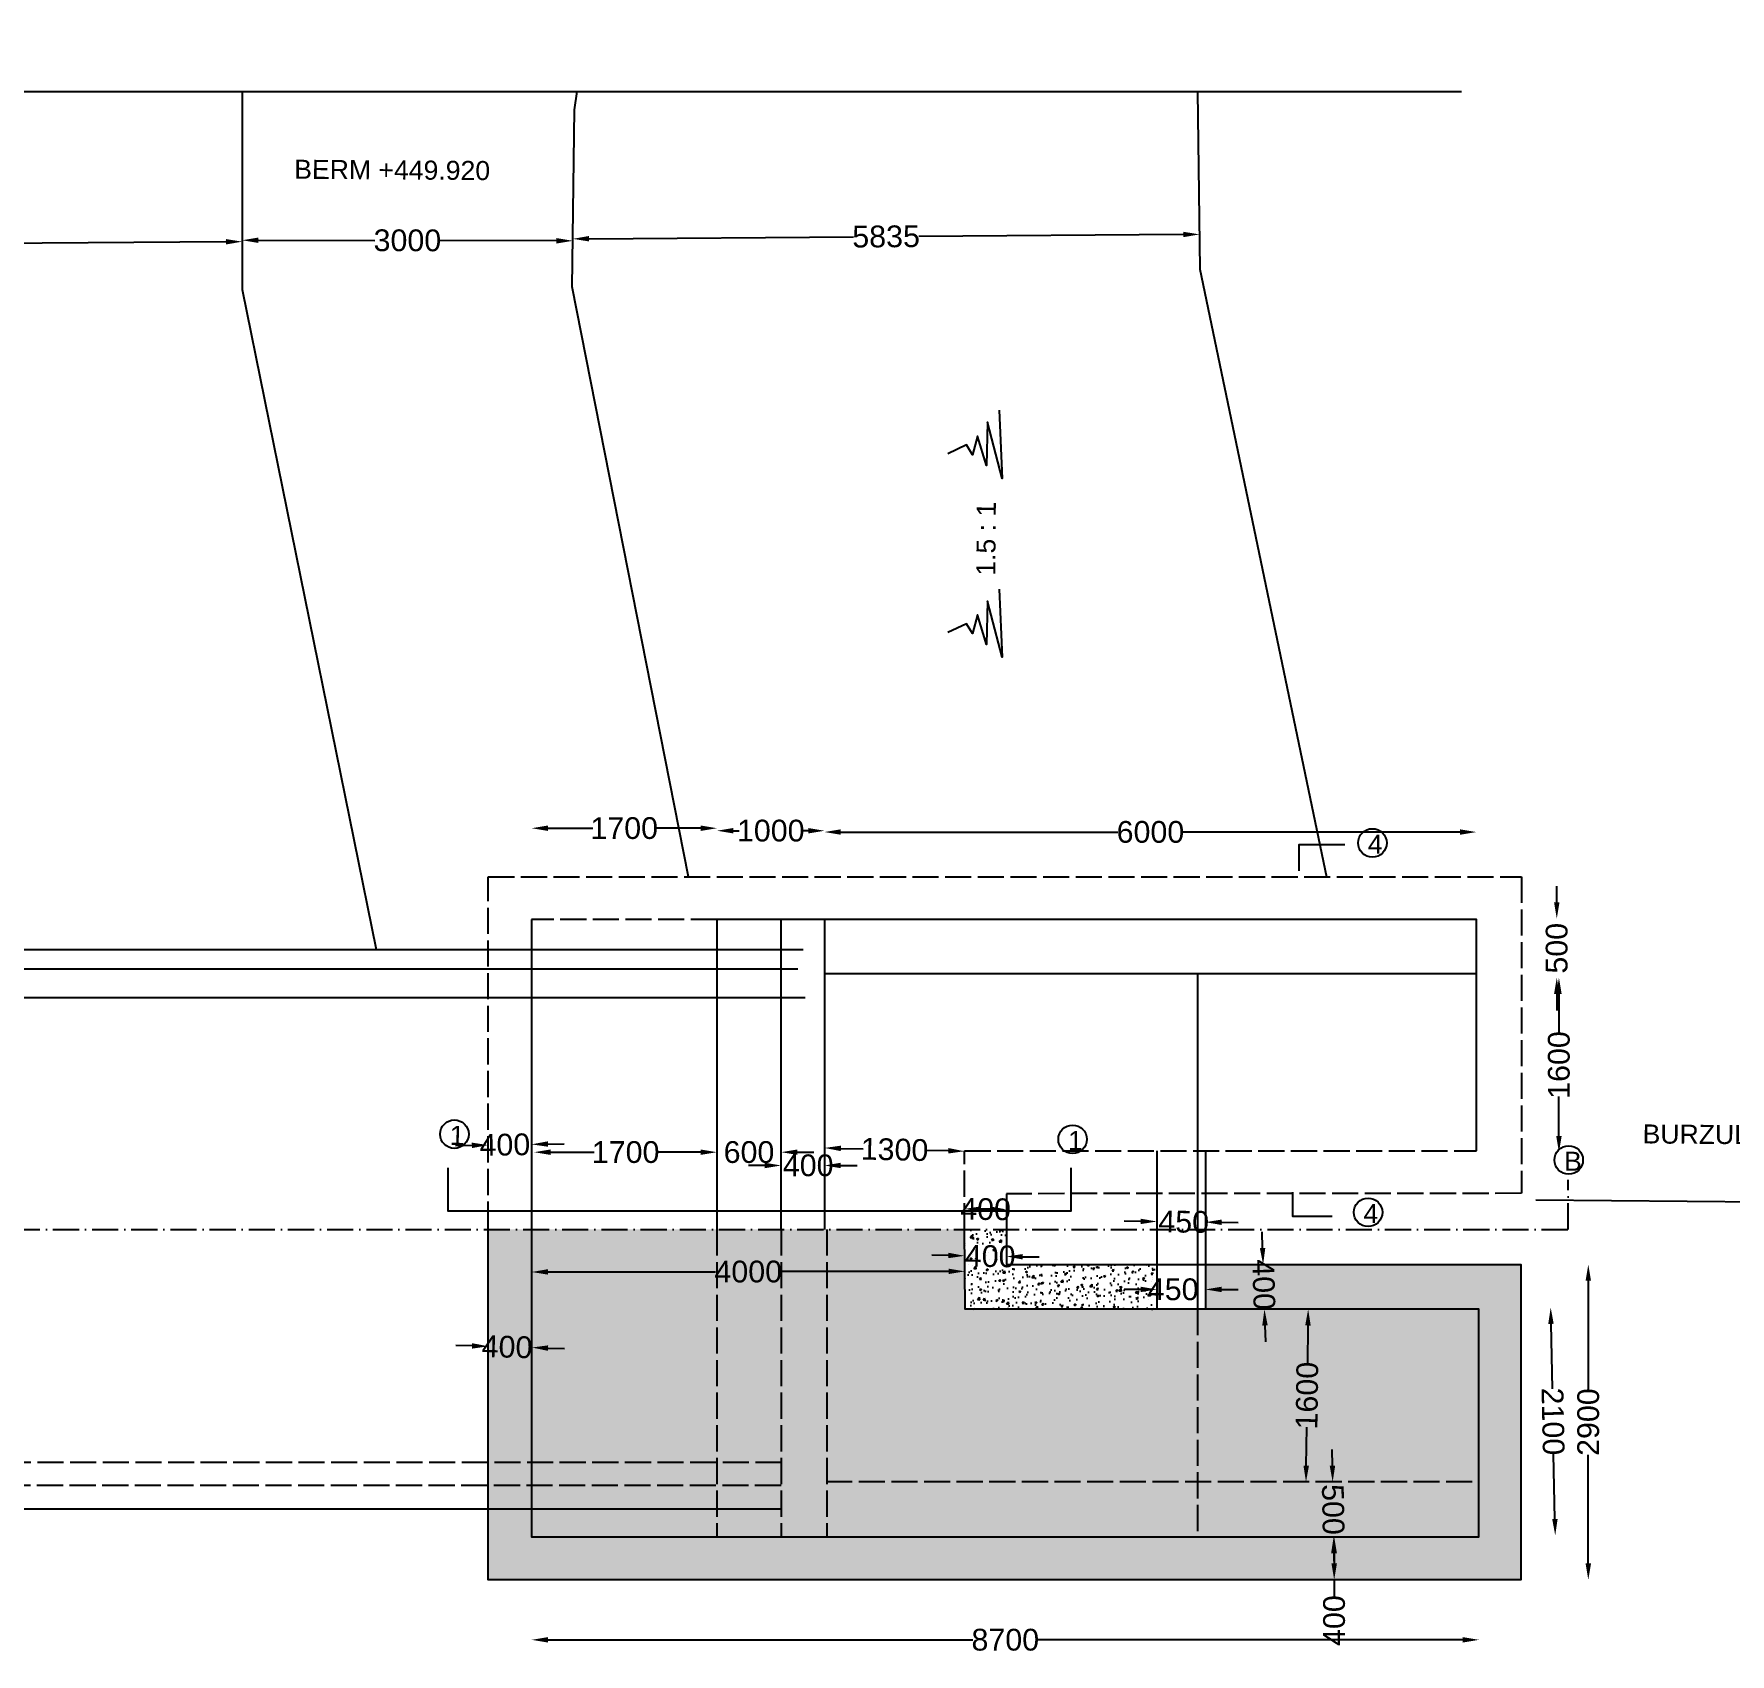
# Model space of a CAD drawing. Header units: millimetres. Extents: x 3893 to 82843, y 1293 to 64748.
# Drawn here: x 38142 to 53733, y 20025 to 34913 of the extents above; entities that cross this region are included whole.
import ezdxf

# ---------------------------------------------------------------- set-up
doc = ezdxf.new("R2010")
doc.units = ezdxf.units.MM
doc.header["$MEASUREMENT"] = 0
doc.linetypes.add('ACAD_ISO02W100', pattern=[15, 12, -3])
doc.linetypes.add('ACAD_ISO10W100', pattern=[18, 12, -3, 0, -3])
for name, color, linetype in [('DIMENSION', 7, 'Continuous'), ('DRAWING', 7, 'Continuous'), ('TEXT', 7, 'Continuous')]:
    doc.layers.add(name, color=color, linetype=linetype)
doc.styles.get("Standard").update_dxf_attribs({"font": 'arial.ttf'})
doc.dimstyles.get("Standard").update_dxf_attribs({"dimtxt": 200, "dimasz": 150, "dimexe": 0.18, "dimexo": 0.0625, "dimgap": 0.09, "dimtad": 0, "dimdec": 0, "dimzin": 0, "dimdsep": 46, "dimtxsty": 'Standard', "dimcen": 0.09, "dimse1": 1, "dimse2": 1, "dimadec": 0, "dimazin": 0, "dimtfac": 1, "dimtdec": 0, "dimtofl": 0, "dimtmove": 0, "dimatfit": 3, "dimfxl": 1, "dimtolj": 1, "dimtzin": 0, "dimarcsym": 0})
pattern_1 = [(50, (0, 0), (179.31505, -15.68803), [18.75, -206.25]), (355, (0, 0), (-34.68783, 188.04803), [15, -165]), (100.4514, (14.94, -1.3), (144.62735, 172.3599), [15.93505, -175.2855]), (46.1842, (0, 50), (266.8103, -41.37975), [28.125, -309.375]), (96.6356, (22.23, 46.55), (233.6657, 243.5295), [23.9026, -262.9282]), (351.1842, (0, 50), (233.6655, 243.5297), [22.5, -247.5]), (21, (25, 37.5), (149.22676, -100.65472), [18.75, -206.25]), (326, (25, 37.5), (60.82883, 181.2875), [15, -165]), (71.4514, (37.44, 29.11), (210.05566, 80.6326), [15.93505, -175.2855]), (37.5, (0, 0), (3.039964, 83.22346), [0, -163, 0, -167.5, 0, -165.625]), (7.5, (0, 0), (65.76738, 98.60293), [0, -95.5, 0, -159.25, 0, -63.125]), (327.5, (-55.75, 0), (133.45561, -5.63872), [0, -62.5, 0, -195, 0, -258.75]), (317.5, (-80.75, 0), (145.79654, 25.02625), [0, -81.25, 0, -129.5, 0, -183.75])]

# ---------------------------------------------------------------- blocks, each defined once
blk = doc.blocks.new('*D43')
at = {"layer": 'Defpoints', "color": 0, "transparency": 16777216}
for p in [(45409, 27579), (45409, 26775), (51401, 26775)]:
    blk.add_point(p, dxfattribs=at)
at = {"layer": 'DIMENSION', "color": 0, "lineweight": -2, "transparency": 16777216}
for p, q in [((45559, 27579), (48106, 27579)), ((51251, 27579), (48704, 27579))]:
    blk.add_line(p, q, dxfattribs=at)
at = {"layer": 'DIMENSION', "color": 0, "transparency": 16777216}
for points in [[(45559, 27604), (45559, 27554), (45409, 27579)], [(51251, 27604), (51251, 27554), (51401, 27579)]]:
    blk.add_solid(points, dxfattribs=at)
at = {"layer": 'DIMENSION', "color": 0, "transparency": 16777216, "insert": (48405, 27579), "char_height": 200, "attachment_point": 5}
blk.add_mtext('\\A1;6000', dxfattribs=at)
blk = doc.blocks.new('*D44')
at = {"layer": 'Defpoints', "color": 0, "transparency": 16777216}
for p in [(44420, 27591), (44420, 26775), (45409, 26775)]:
    blk.add_point(p, dxfattribs=at)
at = {"layer": 'DIMENSION', "color": 0, "lineweight": -2, "transparency": 16777216}
for p, q in [((44570, 27591), (44626, 27591)), ((45259, 27591), (45204, 27591))]:
    blk.add_line(p, q, dxfattribs=at)
at = {"layer": 'DIMENSION', "color": 0, "transparency": 16777216}
for points in [[(44570, 27616), (44570, 27566), (44420, 27591)], [(45259, 27616), (45259, 27566), (45409, 27591)]]:
    blk.add_solid(points, dxfattribs=at)
at = {"layer": 'DIMENSION', "color": 0, "transparency": 16777216, "insert": (44915, 27591), "char_height": 200, "attachment_point": 5}
blk.add_mtext('\\A1;1000', dxfattribs=at)
blk = doc.blocks.new('*D45')
at = {"layer": 'Defpoints', "color": 0, "transparency": 16777216}
for p in [(42717, 27614), (42717, 26775), (44420, 26775)]:
    blk.add_point(p, dxfattribs=at)
at = {"layer": 'DIMENSION', "color": 0, "lineweight": -2, "transparency": 16777216}
for p, q in [((42867, 27614), (43279, 27614)), ((44270, 27614), (43857, 27614))]:
    blk.add_line(p, q, dxfattribs=at)
at = {"layer": 'DIMENSION', "color": 0, "transparency": 16777216}
for points in [[(42867, 27639), (42867, 27589), (42717, 27614)], [(44270, 27639), (44270, 27589), (44420, 27614)]]:
    blk.add_solid(points, dxfattribs=at)
at = {"layer": 'DIMENSION', "color": 0, "transparency": 16777216, "insert": (43568, 27614), "char_height": 200, "attachment_point": 5}
blk.add_mtext('\\A1;1700', dxfattribs=at)
blk = doc.blocks.new('*D38')
at = {"layer": 'Defpoints', "color": 0, "transparency": 16777216}
for p in [(52110, 26240), (52160, 26240), (52110, 24637)]:
    blk.add_point(p, dxfattribs=at)
at = {"layer": 'DIMENSION', "color": 0, "lineweight": -2, "transparency": 16777216}
for p, q in [((52160, 26090), (52160, 25727)), ((52160, 24787), (52160, 25149))]:
    blk.add_line(p, q, dxfattribs=at)
at = {"layer": 'DIMENSION', "color": 0, "transparency": 16777216}
for points in [[(52135, 26090), (52185, 26090), (52160, 26240)], [(52135, 24787), (52185, 24787), (52160, 24637)]]:
    blk.add_solid(points, dxfattribs=at)
at = {"layer": 'DIMENSION', "color": 0, "transparency": 16777216, "insert": (52160, 25438), "char_height": 200, "attachment_point": 5, "rotation": 90}
blk.add_mtext('\\A1;1600', dxfattribs=at)
blk = doc.blocks.new('*D39')
at = {"layer": 'Defpoints', "color": 0, "transparency": 16777216}
for p in [(52140, 26783), (52160, 26783), (52160, 26240)]:
    blk.add_point(p, dxfattribs=at)
at = {"layer": 'DIMENSION', "color": 0, "lineweight": -2, "transparency": 16777216}
for p, q in [((52140, 26933), (52140, 27083)), ((52140, 26090), (52140, 25940))]:
    blk.add_line(p, q, dxfattribs=at)
at = {"layer": 'DIMENSION', "color": 0, "transparency": 16777216}
for points in [[(52115, 26933), (52165, 26933), (52140, 26783)], [(52115, 26090), (52165, 26090), (52140, 26240)]]:
    blk.add_solid(points, dxfattribs=at)
at = {"layer": 'DIMENSION', "color": 0, "transparency": 16777216, "insert": (52140, 26511), "char_height": 200, "attachment_point": 5, "rotation": 90}
blk.add_mtext('\\A1;500', dxfattribs=at)
blk = doc.blocks.new('*D46')
at = {"layer": 'Defpoints', "color": 0, "transparency": 16777216}
for p in [(48464, 24000), (48464, 23968), (48910, 23963)]:
    blk.add_point(p, dxfattribs=at)
at = {"layer": 'DIMENSION', "color": 0, "lineweight": -2, "transparency": 16777216}
for p, q in [((48314, 24001), (48164, 24003)), ((49060, 23993), (49210, 23991))]:
    blk.add_line(p, q, dxfattribs=at)
at = {"layer": 'DIMENSION', "color": 0, "transparency": 16777216}
for points in [[(48315, 24026), (48314, 23976), (48464, 24000)], [(49061, 24018), (49060, 23968), (48910, 23994)]]:
    blk.add_solid(points, dxfattribs=at)
at = {"layer": 'DIMENSION', "color": 0, "transparency": 16777216, "insert": (48711, 23997), "char_height": 200, "attachment_point": 5, "rotation": 359.3382}
blk.add_mtext('\\A1;450', dxfattribs=at)
blk = doc.blocks.new('*D47')
at = {"layer": 'Defpoints', "color": 0, "transparency": 16777216}
for p in [(46696, 24102), (46697, 24116), (47083, 24097)]:
    blk.add_point(p, dxfattribs=at)
at = {"layer": 'DIMENSION', "color": 0, "lineweight": -2, "transparency": 16777216}
blk.add_line((46933, 24113), (46847, 24114), dxfattribs=at)
at = {"layer": 'DIMENSION', "color": 0, "transparency": 16777216}
for points in [[(46847, 24139), (46846, 24089), (46697, 24116)], [(46934, 24138), (46933, 24088), (47083, 24111)]]:
    blk.add_solid(points, dxfattribs=at)
at = {"layer": 'DIMENSION', "color": 0, "transparency": 16777216, "insert": (46890, 24113), "char_height": 200, "attachment_point": 5, "rotation": 359.2367}
blk.add_mtext('\\A1;400', dxfattribs=at)
blk = doc.blocks.new('*D48')
at = {"layer": 'Defpoints', "color": 0, "transparency": 16777216}
for p in [(42717, 23536), (42717, 23502), (46700, 23508)]:
    blk.add_point(p, dxfattribs=at)
at = {"layer": 'DIMENSION', "color": 0, "lineweight": -2, "transparency": 16777216}
for p, q in [((42867, 23537), (44406, 23539)), ((46550, 23542), (45011, 23540))]:
    blk.add_line(p, q, dxfattribs=at)
at = {"layer": 'DIMENSION', "color": 0, "transparency": 16777216}
for points in [[(42867, 23562), (42867, 23512), (42717, 23536)], [(46550, 23567), (46550, 23517), (46700, 23542)]]:
    blk.add_solid(points, dxfattribs=at)
at = {"layer": 'DIMENSION', "color": 0, "transparency": 16777216, "insert": (44708, 23539), "char_height": 200, "attachment_point": 5, "rotation": 0.0827}
blk.add_mtext('\\A1;4000', dxfattribs=at)
blk = doc.blocks.new('*D49')
at = {"layer": 'Defpoints', "color": 0, "transparency": 16777216}
for p in [(42318, 22817), (42319, 22853), (42717, 22806)]:
    blk.add_point(p, dxfattribs=at)
at = {"layer": 'DIMENSION', "color": 0, "lineweight": -2, "transparency": 16777216}
for p, q in [((42169, 22857), (42020, 22862)), ((42868, 22837), (43018, 22833))]:
    blk.add_line(p, q, dxfattribs=at)
at = {"layer": 'DIMENSION', "color": 0, "transparency": 16777216}
for points in [[(42170, 22882), (42169, 22832), (42319, 22853)], [(42869, 22862), (42867, 22812), (42718, 22842)]]:
    blk.add_solid(points, dxfattribs=at)
at = {"layer": 'DIMENSION', "color": 0, "transparency": 16777216, "insert": (42491, 22848), "char_height": 200, "attachment_point": 5, "rotation": 358.3605}
blk.add_mtext('\\A1;400', dxfattribs=at)
blk = doc.blocks.new('*D40')
at = {"layer": 'Defpoints', "color": 0, "transparency": 16777216}
for p in [(42717, 21102), (51425, 21102), (42717, 20156)]:
    blk.add_point(p, dxfattribs=at)
at = {"layer": 'DIMENSION', "color": 0, "lineweight": -2, "transparency": 16777216}
for p, q in [((42867, 20156), (46772, 20156)), ((51275, 20156), (47369, 20156))]:
    blk.add_line(p, q, dxfattribs=at)
at = {"layer": 'DIMENSION', "color": 0, "transparency": 16777216}
for points in [[(42867, 20181), (42867, 20131), (42717, 20156)], [(51275, 20181), (51275, 20131), (51425, 20156)]]:
    blk.add_solid(points, dxfattribs=at)
at = {"layer": 'DIMENSION', "color": 0, "transparency": 16777216, "insert": (47071, 20156), "char_height": 200, "attachment_point": 5}
blk.add_mtext('\\A1;8700', dxfattribs=at)
blk = doc.blocks.new('*D41')
at = {"layer": 'Defpoints', "color": 0, "transparency": 16777216}
for p in [(51383, 23195), (52084, 23210), (51425, 21102)]:
    blk.add_point(p, dxfattribs=at)
at = {"layer": 'DIMENSION', "color": 0, "lineweight": -2, "transparency": 16777216}
for p, q in [((52087, 23060), (52099, 22463)), ((52123, 21266), (52111, 21863))]:
    blk.add_line(p, q, dxfattribs=at)
at = {"layer": 'DIMENSION', "color": 0, "transparency": 16777216}
for points in [[(52112, 23060), (52062, 23059), (52084, 23210)], [(52148, 21267), (52098, 21266), (52126, 21116)]]:
    blk.add_solid(points, dxfattribs=at)
at = {"layer": 'DIMENSION', "color": 0, "transparency": 16777216, "insert": (52105, 22163), "char_height": 200, "attachment_point": 5, "rotation": 271.1598}
blk.add_mtext('\\A1;2100', dxfattribs=at)
blk = doc.blocks.new('*D42')
at = {"layer": 'Defpoints', "color": 0, "transparency": 16777216}
for p in [(51810, 23606), (52430, 23606), (51810, 20708)]:
    blk.add_point(p, dxfattribs=at)
at = {"layer": 'DIMENSION', "color": 0, "lineweight": -2, "transparency": 16777216}
for p, q in [((52430, 23456), (52430, 22457)), ((52430, 20858), (52430, 21857))]:
    blk.add_line(p, q, dxfattribs=at)
at = {"layer": 'DIMENSION', "color": 0, "transparency": 16777216}
for points in [[(52405, 23456), (52455, 23456), (52430, 23606)], [(52405, 20858), (52455, 20858), (52430, 20708)]]:
    blk.add_solid(points, dxfattribs=at)
at = {"layer": 'DIMENSION', "color": 0, "transparency": 16777216, "insert": (52430, 22157), "char_height": 200, "attachment_point": 5, "rotation": 90}
blk.add_mtext('\\A1;2900', dxfattribs=at)
blk = doc.blocks.new('*D50')
at = {"layer": 'Defpoints', "color": 0, "transparency": 16777216}
for p in [(42318, 24665), (42716, 24709), (42717, 24672)]:
    blk.add_point(p, dxfattribs=at)
at = {"layer": 'DIMENSION', "color": 0, "lineweight": -2, "transparency": 16777216}
for p, q in [((42168, 24700), (42018, 24697)), ((42866, 24712), (43016, 24715))]:
    blk.add_line(p, q, dxfattribs=at)
at = {"layer": 'DIMENSION', "color": 0, "transparency": 16777216}
for points in [[(42167, 24725), (42168, 24675), (42318, 24702)], [(42866, 24737), (42867, 24687), (42716, 24709)]]:
    blk.add_solid(points, dxfattribs=at)
at = {"layer": 'DIMENSION', "color": 0, "transparency": 16777216, "insert": (42471, 24705), "char_height": 200, "attachment_point": 5, "rotation": 0.9964}
blk.add_mtext('\\A1;400', dxfattribs=at)
blk = doc.blocks.new('*D51')
at = {"layer": 'Defpoints', "color": 0, "transparency": 16777216}
for p in [(44420, 24637), (42741, 24616), (44420, 24616)]:
    blk.add_point(p, dxfattribs=at)
at = {"layer": 'DIMENSION', "color": 0, "lineweight": -2, "transparency": 16777216}
for p, q in [((42891, 24637), (43292, 24637)), ((44270, 24637), (43870, 24637))]:
    blk.add_line(p, q, dxfattribs=at)
at = {"layer": 'DIMENSION', "color": 0, "transparency": 16777216}
for points in [[(42891, 24662), (42891, 24612), (42741, 24637)], [(44270, 24662), (44270, 24612), (44420, 24637)]]:
    blk.add_solid(points, dxfattribs=at)
at = {"layer": 'DIMENSION', "color": 0, "transparency": 16777216, "insert": (43581, 24637), "char_height": 200, "attachment_point": 5}
blk.add_mtext('\\A1;1700', dxfattribs=at)
blk = doc.blocks.new('*D52')
at = {"layer": 'Defpoints', "color": 0, "transparency": 16777216}
for p in [(44420, 24637), (45010, 24637), (45010, 24637)]:
    blk.add_point(p, dxfattribs=at)
at = {"layer": 'DIMENSION', "color": 0, "lineweight": -2, "transparency": 16777216}
for p, q in [((44270, 24637), (44120, 24637)), ((45160, 24637), (45310, 24637))]:
    blk.add_line(p, q, dxfattribs=at)
at = {"layer": 'DIMENSION', "color": 0, "transparency": 16777216}
for points in [[(44270, 24662), (44270, 24612), (44420, 24637)], [(45160, 24662), (45160, 24612), (45010, 24637)]]:
    blk.add_solid(points, dxfattribs=at)
at = {"layer": 'DIMENSION', "color": 0, "transparency": 16777216, "insert": (44715, 24637), "char_height": 200, "attachment_point": 5}
blk.add_mtext('\\A1;600', dxfattribs=at)
blk = doc.blocks.new('*D53')
at = {"layer": 'Defpoints', "color": 0, "transparency": 16777216}
for p in [(45010, 24568), (45409, 24568), (45409, 24515)]:
    blk.add_point(p, dxfattribs=at)
at = {"layer": 'DIMENSION', "color": 0, "lineweight": -2, "transparency": 16777216}
for p, q in [((44860, 24515), (44710, 24515)), ((45559, 24515), (45709, 24515))]:
    blk.add_line(p, q, dxfattribs=at)
at = {"layer": 'DIMENSION', "color": 0, "transparency": 16777216}
for points in [[(44860, 24540), (44860, 24490), (45010, 24515)], [(45559, 24540), (45559, 24490), (45409, 24515)]]:
    blk.add_solid(points, dxfattribs=at)
at = {"layer": 'DIMENSION', "color": 0, "transparency": 16777216, "insert": (45259, 24515), "char_height": 200, "attachment_point": 5}
blk.add_mtext('\\A1;400', dxfattribs=at)
blk = doc.blocks.new('*D54')
at = {"layer": 'Defpoints', "color": 0, "transparency": 16777216}
for p in [(45409, 24679), (46696, 24649), (46696, 24646)]:
    blk.add_point(p, dxfattribs=at)
at = {"layer": 'DIMENSION', "color": 0, "lineweight": -2, "transparency": 16777216}
for p, q in [((45559, 24672), (45764, 24668)), ((46546, 24650), (46342, 24654))]:
    blk.add_line(p, q, dxfattribs=at)
at = {"layer": 'DIMENSION', "color": 0, "transparency": 16777216}
for points in [[(45560, 24697), (45559, 24647), (45409, 24676)], [(46547, 24675), (46546, 24625), (46696, 24646)]]:
    blk.add_solid(points, dxfattribs=at)
at = {"layer": 'DIMENSION', "color": 0, "transparency": 16777216, "insert": (46053, 24661), "char_height": 200, "attachment_point": 5, "rotation": 358.6845}
blk.add_mtext('\\A1;1300', dxfattribs=at)
blk = doc.blocks.new('*D55')
at = {"layer": 'Defpoints', "color": 0, "transparency": 16777216}
for p in [(49447, 23606), (49453, 23195), (49459, 23195)]:
    blk.add_point(p, dxfattribs=at)
at = {"layer": 'DIMENSION', "color": 0, "lineweight": -2, "transparency": 16777216}
for p, q in [((49436, 23756), (49432, 23906)), ((49458, 23045), (49462, 22895))]:
    blk.add_line(p, q, dxfattribs=at)
at = {"layer": 'DIMENSION', "color": 0, "transparency": 16777216}
for points in [[(49461, 23757), (49411, 23755), (49441, 23606)], [(49483, 23046), (49433, 23044), (49453, 23195)]]:
    blk.add_solid(points, dxfattribs=at)
at = {"layer": 'DIMENSION', "color": 0, "transparency": 16777216, "insert": (49446, 23420), "char_height": 200, "attachment_point": 5, "rotation": 271.7039}
blk.add_mtext('\\A1;400', dxfattribs=at)
blk = doc.blocks.new('*D76')
at = {"layer": 'Defpoints', "color": 0, "transparency": 16777216}
for p in [(34408, 32959), (40056, 33004), (40056, 32999)]:
    blk.add_point(p, dxfattribs=at)
at = {"layer": 'DIMENSION', "color": 0, "lineweight": -2, "transparency": 16777216}
for p, q in [((34558, 32964), (36933, 32981)), ((39906, 33003), (37530, 32986))]:
    blk.add_line(p, q, dxfattribs=at)
at = {"layer": 'DIMENSION', "color": 0, "transparency": 16777216}
for points in [[(34558, 32989), (34558, 32939), (34408, 32963)], [(39906, 33028), (39906, 32978), (40056, 33004)]]:
    blk.add_solid(points, dxfattribs=at)
at = {"layer": 'DIMENSION', "color": 0, "transparency": 16777216, "insert": (37232, 32983), "char_height": 200, "attachment_point": 5, "rotation": 0.4094}
blk.add_mtext('\\A1;5600', dxfattribs=at)
blk = doc.blocks.new('*D77')
at = {"layer": 'Defpoints', "color": 0, "transparency": 16777216}
for p in [(40056, 33004), (43095, 33012), (43095, 32998)]:
    blk.add_point(p, dxfattribs=at)
at = {"layer": 'DIMENSION', "color": 0, "lineweight": -2, "transparency": 16777216}
for p, q in [((40206, 33017), (41277, 33015)), ((42945, 33012), (41874, 33014))]:
    blk.add_line(p, q, dxfattribs=at)
at = {"layer": 'DIMENSION', "color": 0, "transparency": 16777216}
for points in [[(40206, 33042), (40206, 32992), (40056, 33017)], [(42945, 33037), (42945, 32987), (43095, 33012)]]:
    blk.add_solid(points, dxfattribs=at)
at = {"layer": 'DIMENSION', "color": 0, "transparency": 16777216, "insert": (41575, 33015), "char_height": 200, "attachment_point": 5, "rotation": 359.9033}
blk.add_mtext('\\A1;3000', dxfattribs=at)
blk = doc.blocks.new('*D78')
at = {"layer": 'Defpoints', "color": 0, "transparency": 16777216}
for p in [(48856, 33071), (43095, 33012), (48856, 33053)]:
    blk.add_point(p, dxfattribs=at)
at = {"layer": 'DIMENSION', "color": 0, "lineweight": -2, "transparency": 16777216}
for p, q in [((48706, 33070), (46275, 33053)), ((43245, 33031), (45676, 33049))]:
    blk.add_line(p, q, dxfattribs=at)
at = {"layer": 'DIMENSION', "color": 0, "transparency": 16777216}
for points in [[(43244, 33056), (43245, 33006), (43095, 33030)], [(48706, 33095), (48706, 33045), (48856, 33071)]]:
    blk.add_solid(points, dxfattribs=at)
at = {"layer": 'DIMENSION', "color": 0, "transparency": 16777216, "insert": (45975, 33051), "char_height": 200, "attachment_point": 5, "rotation": 0.4072}
blk.add_mtext('\\A1;5835', dxfattribs=at)
blk = doc.blocks.new('*D110')
at = {"layer": 'Defpoints', "color": 0, "transparency": 16777216}
for p in [(46698, 23756), (47083, 23750), (47082, 23679)]:
    blk.add_point(p, dxfattribs=at)
at = {"layer": 'DIMENSION', "color": 0, "lineweight": -2, "transparency": 16777216}
for p, q in [((46547, 23688), (46397, 23690)), ((47232, 23676), (47382, 23674))]:
    blk.add_line(p, q, dxfattribs=at)
at = {"layer": 'DIMENSION', "color": 0, "transparency": 16777216}
for points in [[(46547, 23713), (46546, 23663), (46697, 23685)], [(47232, 23701), (47231, 23651), (47082, 23679)]]:
    blk.add_solid(points, dxfattribs=at)
at = {"layer": 'DIMENSION', "color": 0, "transparency": 16777216, "insert": (46932, 23681), "char_height": 200, "attachment_point": 5, "rotation": 359.0222}
blk.add_mtext('\\A1;400', dxfattribs=at)
blk = doc.blocks.new('*D111')
at = {"layer": 'Defpoints', "color": 0, "transparency": 16777216}
for p in [(48464, 23362), (48910, 23376), (48910, 23362)]:
    blk.add_point(p, dxfattribs=at)
at = {"layer": 'DIMENSION', "color": 0, "lineweight": -2, "transparency": 16777216}
for p, q in [((48314, 23376), (48164, 23376)), ((49060, 23376), (49210, 23376))]:
    blk.add_line(p, q, dxfattribs=at)
at = {"layer": 'DIMENSION', "color": 0, "transparency": 16777216}
for points in [[(48314, 23401), (48314, 23351), (48464, 23376)], [(49060, 23401), (49060, 23351), (48910, 23376)]]:
    blk.add_solid(points, dxfattribs=at)
at = {"layer": 'DIMENSION', "color": 0, "transparency": 16777216, "insert": (48614, 23376), "char_height": 200, "attachment_point": 5}
blk.add_mtext('\\A1;450', dxfattribs=at)
blk = doc.blocks.new('*D112')
at = {"layer": 'Defpoints', "color": 0, "transparency": 16777216}
for p in [(49791, 23195), (49771, 21606), (49835, 21606)]:
    blk.add_point(p, dxfattribs=at)
at = {"layer": 'DIMENSION', "color": 0, "lineweight": -2, "transparency": 16777216}
for p, q in [((49853, 23045), (49849, 22689)), ((49837, 21756), (49842, 22111))]:
    blk.add_line(p, q, dxfattribs=at)
at = {"layer": 'DIMENSION', "color": 0, "transparency": 16777216}
for points in [[(49828, 23045), (49878, 23044), (49855, 23195)], [(49812, 21756), (49862, 21755), (49835, 21606)]]:
    blk.add_solid(points, dxfattribs=at)
at = {"layer": 'DIMENSION', "color": 0, "transparency": 16777216, "insert": (49845, 22400), "char_height": 200, "attachment_point": 5, "rotation": 89.2883}
blk.add_mtext('\\A1;1600', dxfattribs=at)
blk = doc.blocks.new('*D113')
at = {"layer": 'Defpoints', "color": 0, "transparency": 16777216}
for p in [(50085, 21606), (50089, 21102), (50094, 21102)]:
    blk.add_point(p, dxfattribs=at)
at = {"layer": 'DIMENSION', "color": 0, "lineweight": -2, "transparency": 16777216}
for p, q in [((50078, 21756), (50075, 21906)), ((50091, 20952), (50094, 20802))]:
    blk.add_line(p, q, dxfattribs=at)
at = {"layer": 'DIMENSION', "color": 0, "transparency": 16777216}
for points in [[(50103, 21756), (50053, 21755), (50080, 21606)], [(50116, 20953), (50066, 20952), (50089, 21102)]]:
    blk.add_solid(points, dxfattribs=at)
at = {"layer": 'DIMENSION', "color": 0, "transparency": 16777216, "insert": (50084, 21354), "char_height": 200, "attachment_point": 5, "rotation": 270.9701}
blk.add_mtext('\\A1;500', dxfattribs=at)
blk = doc.blocks.new('*D117')
at = {"color": 0, "lineweight": -2, "transparency": 16777216}
for p, q in [((50094, 20952), (50094, 20858)), ((50094, 20708), (50094, 20558))]:
    blk.add_line(p, q, dxfattribs=at)
at = {"color": 0, "transparency": 16777216}
for points in [[(50069, 20952), (50119, 20952), (50094, 21102)], [(50069, 20858), (50119, 20858), (50094, 20708)]]:
    blk.add_solid(points, dxfattribs=at)
at = {"layer": 'Defpoints', "color": 0, "transparency": 16777216}
for p in [(50089, 21102), (50089, 20708), (50094, 20708)]:
    blk.add_point(p, dxfattribs=at)
at = {"color": 0, "transparency": 16777216, "insert": (50094, 20333), "char_height": 200, "attachment_point": 5, "rotation": 90}
blk.add_mtext('\\A1;400', dxfattribs=at)

msp = doc.modelspace()

# ---------------------------------------------------------------- hatches: boundary and pattern name
at = {"layer": 'DRAWING'}
h = msp.add_hatch(dxfattribs=at)
h.set_pattern_fill('AR-CONC', color=256, scale=25, style=0)
h.set_pattern_definition(pattern_1)
h.paths.add_polyline_path([(44419.8, 23927.4), (42717, 23927.4), (42717, 21789.9), (44419.8, 21789.9)])
h.paths.add_polyline_path([(42717, 23927.4), (42318.4, 23927.4), (42318.4, 21789.9), (42717, 21789.9)])
h.paths.add_polyline_path([(42717, 21789.9), (42318.4, 21789.9), (42318.4, 21574.9), (42717, 21574.9)], flags=17)
h.paths.add_polyline_path([(42717, 21574.9), (42318.4, 21574.9), (42318.4, 21359.3), (42717, 21359.3)], flags=17)
h.paths.add_polyline_path([(42717, 21359.3), (42318.4, 21359.3), (42318.4, 20708.1), (51810.1, 20708.1), (51810.1, 23606.1), (48910, 23606.1), (48910, 23195.3), (51424.9, 23195.3), (51424.9, 21102.2), (42717, 21102.2)])
h.paths.add_polyline_path([(44419.8, 21359.3), (42717, 21359.3), (42717, 21102.2), (44419.8, 21102.2)], flags=17)
h.paths.add_polyline_path([(44419.8, 21574.9), (42717, 21574.9), (42717, 21359.3), (44419.8, 21359.3)], flags=17)
h.paths.add_polyline_path([(44419.8, 21789.9), (42717, 21789.9), (42717, 21574.9), (44419.8, 21574.9)], flags=17)
h.paths.add_polyline_path([(45010, 21789.9), (44419.8, 21789.9), (44419.8, 21574.9), (45010, 21574.9)], flags=17)
h.paths.add_polyline_path([(45010, 21574.9), (44419.8, 21574.9), (44419.8, 21359.3), (45010, 21359.3)], flags=17)
h.paths.add_polyline_path([(45010, 21359.3), (44419.8, 21359.3), (44419.8, 21102.2), (45010, 21102.2)], flags=17)
h.paths.add_polyline_path([(45010, 23927.4), (44419.8, 23927.4), (44419.8, 21789.9), (45010, 21789.9)])
h.paths.add_polyline_path([(45431.3, 23927.4), (45010, 23927.4), (45010, 21102.2), (45431.3, 21102.2)])
h.paths.add_polyline_path([(51424.9, 23195.3), (46702.7, 23195.3), (46696.4, 23927.4), (45431.3, 23927.4), (45431.3, 21102.2), (51424.9, 21102.2)])
h.paths.add_polyline_path([(44352.9, 23331.3), (45074.4, 23332.4), (45073.8, 23744.5), (44352.3, 23743.5)], flags=9)
h.paths.add_polyline_path([(42207, 22648.8), (42772.9, 22632.6), (42784.7, 23044.6), (42218.8, 23060.8)], flags=9)
h.paths.add_polyline_path([(49230.8, 23691.9), (49247.6, 23125.9), (49659.5, 23138.2), (49642.7, 23704.1)], flags=25)
h = msp.add_hatch(dxfattribs=at)
h.set_pattern_fill('AR-CONC', color=256, scale=25, style=0)
h.set_pattern_definition(pattern_1)
h.paths.add_polyline_path([(48464, 23606.1), (47083, 23606.1), (47083, 23927.4), (46696.4, 23927.4), (46702.7, 23195.3), (48464, 23195.3)])

# ---------------------------------------------------------------- linework, layer by layer
for points in [[(7707.4, 34343.8), (27536.1, 34343.8), (27536.1, 34869.7), (27926.6, 33913.7), (27921.1, 34391.7), (32728.4, 34391.7), (32728.4, 34912.9), (33113.4, 33880), (33113.4, 34385.4), (51262.8, 34385.4)], [(40055.8, 34385.4), (40055.8, 32565.5), (41289.2, 26498.2)], [(44159.4, 27167.1), (43088.9, 32588.2), (43112.1, 34215.4), (43135.4, 34385.4)], [(48837.2, 34385.4), (48860.5, 32750.9), (50024.1, 27167.1)], [(47015.1, 31454.2), (47042.3, 30827.7), (46906, 31345.2), (46896.9, 30945.8), (46815.1, 31218.1), (46769.7, 31045.6), (46715.1, 31136.4), (46542.4, 31054.7)], [(47015.1, 29810.8), (47042.3, 29184.4), (46906, 29701.9), (46896.9, 29302.4), (46815.1, 29574.8), (46769.7, 29402.3), (46715.1, 29493.1), (46542.4, 29411.3)], [(49772.3, 27222.4), (49772.3, 27464.5), (50193.3, 27464.5)], [(42717, 26775.1), (42717, 23927.4)], [(51400.7, 24649.1), (51400.7, 26775.1), (45048.4, 26775.1), (44419.8, 26775.1), (44419.8, 23927.4)], [(45010, 23927.4), (45010, 26775.1)], [(45409.3, 26775.1), (45409.3, 23927.4)], [(14474.4, 26498.2), (45214.2, 26498.2)], [(45165.2, 26319.9), (14474.4, 26319.9)], [(51400.7, 26276.7), (45409.3, 26276.7)], [(48836.7, 26276.7), (48837.2, 23195.3)], [(14474.4, 26057.1), (45232.3, 26057.1)], [(48464, 24649.1), (48464, 23195.3)], [(48910, 24649.1), (48910, 23195.3)], [(41946.5, 24492.8), (41946.5, 24097), (47675.6, 24097), (47675.6, 24492.8)], [(47083, 24255.7), (47083, 23606.1), (51810.1, 23606.1), (51810.1, 20708.1), (42318.4, 20708.1), (42318.4, 23943.4)], [(49709.7, 24270.3), (49709.7, 24048.7), (50074.2, 24048.7)], [(42717, 23927.4), (42717, 21102.2), (51424.9, 21102.2), (51424.9, 23195.3), (46702.7, 23195.3), (46696.4, 23927.4)], [(14474.4, 21359.3), (45010, 21359.3)]]:
    msp.add_lwpolyline(points, dxfattribs=at)
at = {"layer": 'DRAWING', "linetype": 'ACAD_ISO02W100', "ltscale": 20}
for points in [[(42318.4, 23943.4), (42318.4, 27167.1), (51814.4, 27167.1), (51814.4, 24259.1), (47083, 24255.7)], [(44419.8, 26775.1), (42717, 26775.1)], [(46696.4, 23927.4), (46696.4, 24649.1), (51400.7, 24649.1)], [(44419.8, 23927.4), (44419.8, 21102.2)], [(45010, 23927.4), (45010, 21102.2)], [(45431.3, 23927.4), (45431.3, 21102.2)], [(48837.2, 23195.3), (48837.2, 21116.8)], [(14474.4, 21789.9), (45010, 21789.9)], [(45010, 21574.9), (14474.4, 21574.9)], [(51363.6, 21606.4), (45431.3, 21606.4)]]:
    msp.add_lwpolyline(points, dxfattribs=at)
at = {"layer": 'DRAWING', "linetype": 'ACAD_ISO10W100', "ltscale": 20}
msp.add_lwpolyline([(5187.6, 24316.8), (5187.6, 23927.4), (52245.7, 23927.4), (52245.7, 24382.3)], dxfattribs=at)
at = {"layer": 'TEXT'}
for centre in [(50445.8, 27478.9), (42007.2, 24802.9), (47689.4, 24755.5), (52249.9, 24565.2), (50405.7, 24084.6)]:
    msp.add_circle(centre, 131, dxfattribs=at)

# ---------------------------------------------------------------- texts
for s, rotation, p in [('BERM +449.920', 359.594, (40534.2, 33582.4)), ('1.5 : 1', 89.594, (46979.5, 29933.7)), ('4', 359.594, (50402.8, 27380.7)), ('1', 359.594, (41964.2, 24704.7)), ('1', 359.594, (47646.4, 24657.3)), ('BURZULLA', 359.594, (52928.6, 24717.4)), ('B', 359.594, (52206.9, 24467.1)), ('4', 359.594, (50362.7, 23986.5))]:
    msp.add_text(s, height=175, rotation=rotation, dxfattribs=at).set_placement(p)

# ---------------------------------------------------------------- dimensions: what is measured, and where the dimension line sits
dim = msp.add_linear_dim(base=(50093.7, 20708.1), p1=(50088.6, 21102.1), p2=(50088.6, 20708.1), angle=90, text='400', dimstyle='Standard')
dim.commit()
dim.dimension.update_dxf_attribs({"geometry": '*D117', "text_midpoint": (50093.7, 20333.3)})
at = {"layer": 'DIMENSION'}
for p1, p2, distance, text, picture, middle in [((34407.9, 32958.9), (40055.8, 32999.2), 4.4, '5600', '*D76', (37231.8, 32983.4)), ((40055.8, 33003.6), (43094.7, 32998.4), 13.6, '3000', '*D77', (41575.3, 33014.6)), ((43094.8, 33012.1), (48856.2, 33053), 18.2, '5835', '*D78', (45975.3, 33050.7)), ((44419.8, 26775.1), (42717, 26775.1), -838.5, '1700', '*D45', (43568.4, 27613.5)), ((45409.3, 26775.1), (44419.8, 26775.1), -815.5, '1000', '*D44', (44914.6, 27590.5)), ((51400.7, 26775.1), (45409.3, 26775.1), -804, '6000', '*D43', (48405, 27579.1)), ((52159.8, 26239.5), (52159.8, 26783.5), 19.8, '500', '*D39', (52140, 26511.5)), ((52110.3, 24637.3), (52110.3, 26239.5), -49.5, '1600', '*D38', (52159.8, 25438.4)), ((45409.3, 24678.7), (46696.4, 24649.1), -2.8, '1300', '*D54', (46052.8, 24661.1)), ((42741.4, 24616.3), (44419.8, 24616.3), 20.8, '1700', '*D51', (43580.6, 24637.1)), ((44419.8, 24637.1), (45010, 24637.1), 0, '600', '*D52', (44714.9, 24637.1)), ((46700, 23508.2), (42717, 23502.5), -34, '4000', '*D48', (44708.4, 23539.3)), ((51810.1, 20708.1), (51810.1, 23606.1), -620.3, '2900', '*D42', (52430.4, 22157.1)), ((49791.1, 23195.3), (49771.4, 21606.4), 63.9, '1600', '*D112', (49845.1, 22400.1)), ((51424.9, 21102.2), (51382.5, 23195.3), -701.5, '2100', '*D41', (52105, 22163)), ((50085.3, 21605.7), (50093.8, 21102.2), -5.2, '500', '*D113', (50084.3, 21353.9)), ((51424.9, 21102.2), (42717, 21102.2), 945.7, '8700', '*D40', (47070.9, 20156.5))]:
    dim = msp.add_aligned_dim(p1=p1, p2=p2, distance=distance, text=text, dimstyle='Standard', dxfattribs=at)
    dim.commit()
    dim.dimension.update_dxf_attribs({"geometry": picture, "text_midpoint": middle})
for base, p1, p2, angle, text, picture, middle in [((42716.3, 24709.3), (42318.4, 24664.8), (42717, 24671.7), 0.99639, '400', '*D50', (42470.7, 24705)), ((45409.3, 24515), (45010, 24567.7), (45409.3, 24567.7), 0, '400', '*D53', (45259.3, 24515)), ((46696.6, 24115.7), (47083, 24096.9), (46696.4, 24102.1), 179.23673, '400', '*D47', (46889.9, 24113.1)), ((48464.4, 23999.6), (48910, 23963), (48464, 23968.2), 179.33822, '450', '*D46', (48711, 23996.8)), ((49453.1, 23195.1), (49447.2, 23606.1), (49459.4, 23195.3), 271.70388, '400', '*D55', (49446.4, 23420)), ((47081.8, 23678.7), (46697.9, 23756.3), (47083, 23749.7), 359.02221, '400', '*D110', (46931.8, 23681.3)), ((48910, 23376.4), (48464, 23361.9), (48910, 23361.9), 0, '450', '*D111', (48614, 23376.4)), ((42319.4, 22853.2), (42717, 22805.7), (42318.4, 22817.1), 178.36054, '400', '*D49', (42491, 22848.3))]:
    dim = msp.add_linear_dim(base=base, p1=p1, p2=p2, angle=angle, text=text, dimstyle='Standard', dxfattribs=at)
    dim.commit()
    dim.dimension.update_dxf_attribs({"geometry": picture, "text_midpoint": middle, "dimtype": 161})

# ---------------------------------------------------------------- leaders
at = {"layer": 'TEXT'}
msp.add_leader([(54033.9, 24176.9), (51949.1, 24196.9)], dimstyle='Standard', override={"dimgap": 0.09, "dimtad": 0}, dxfattribs=at)

doc.saveas('drawing.dxf')
